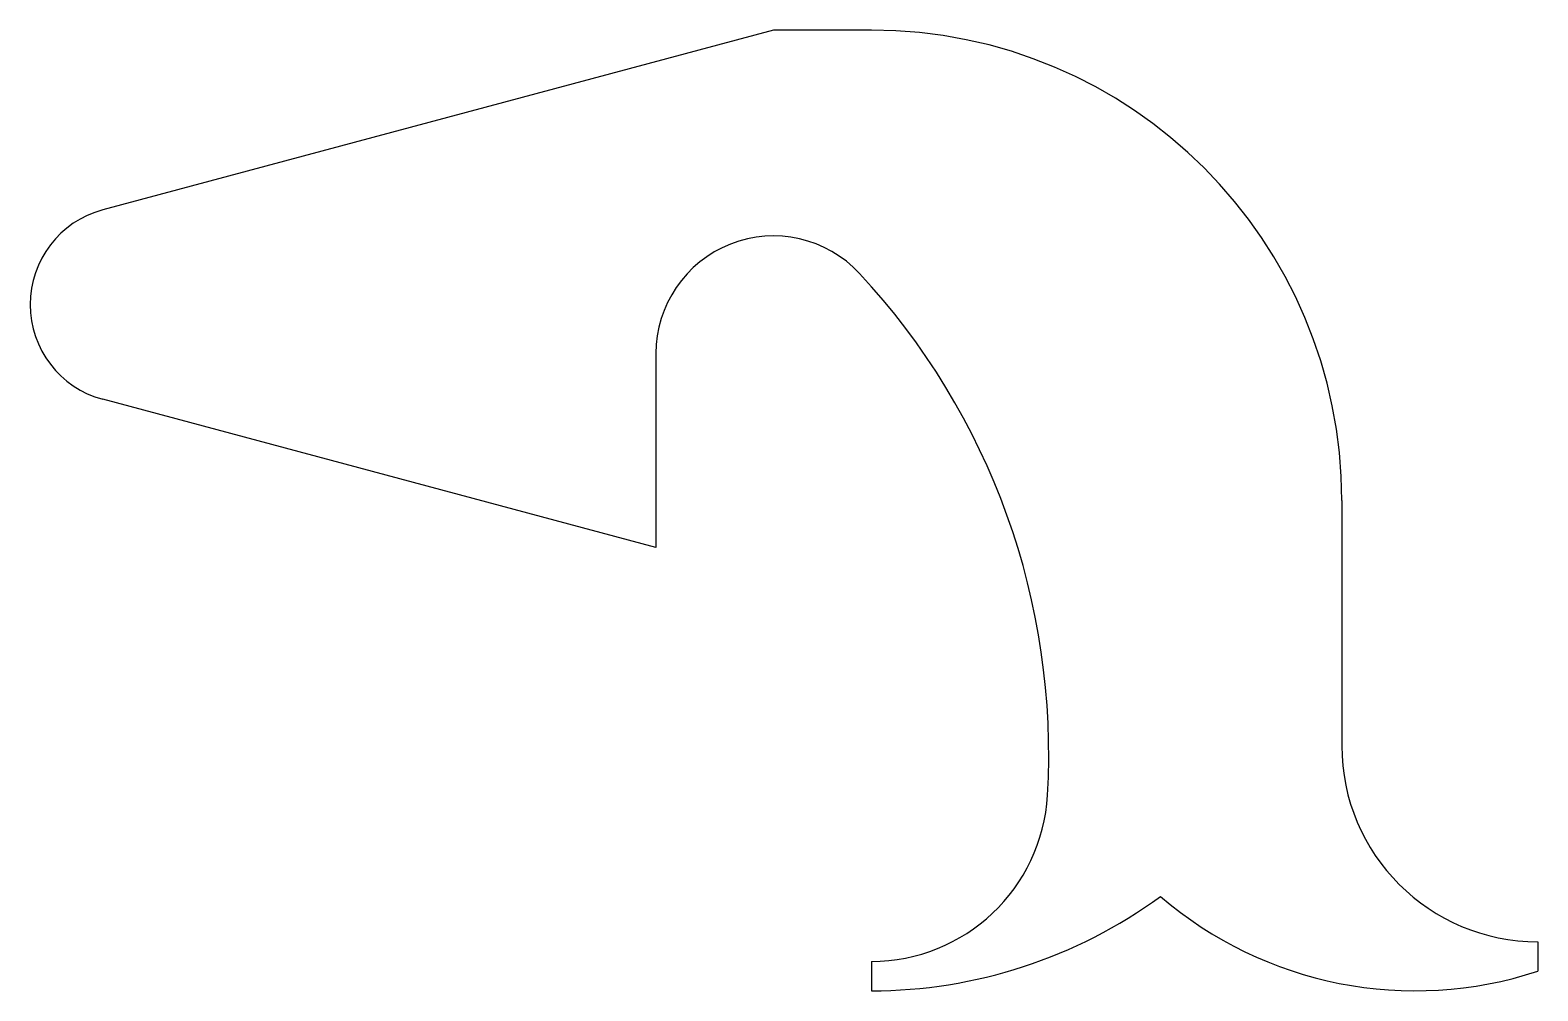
# Model space of a CAD drawing. Header units: millimetres. Extents: x 43 to 197, y 166 to 264.
import ezdxf

# ---------------------------------------------------------------- set-up
doc = ezdxf.new("R2010")
doc.units = ezdxf.units.MM

msp = doc.modelspace()

# ---------------------------------------------------------------- linework, layer by layer
for p, q in [((118.53, 263.52), (50.09, 245.18)), ((128.53, 263.52), (118.53, 263.52)), ((106.53, 230.52), (106.53, 210.73)), ((106.53, 210.73), (50.09, 225.86)), ((176.53, 215.52), (176.53, 200.9)), ((176.53, 200.9), (176.53, 190.52)), ((196.53, 170.52), (196.53, 167.52)), ((128.53, 168.52), (128.53, 165.52))]:
    msp.add_line(p, q)
for centre, radius, start, end in [((128.53, 215.52), 48, 0, 90), ((52.67, 235.52), 10, 105, 255), ((52.67, 235.52), 10, 105, 255), ((118.53, 230.52), 12, 42.9593, 180), ((74.62, 189.63), 72, 356.697, 42.9593), ((196.53, 190.52), 20, 180, 270), ((128.53, 186.52), 18, 270, 356.697), ((128.53, 215.52), 50, 270, 306.1403), ((184.04, 205.52), 40, 229.4174, 288.1949)]:
    msp.add_arc(centre, radius, start, end)

doc.saveas('drawing.dxf')
